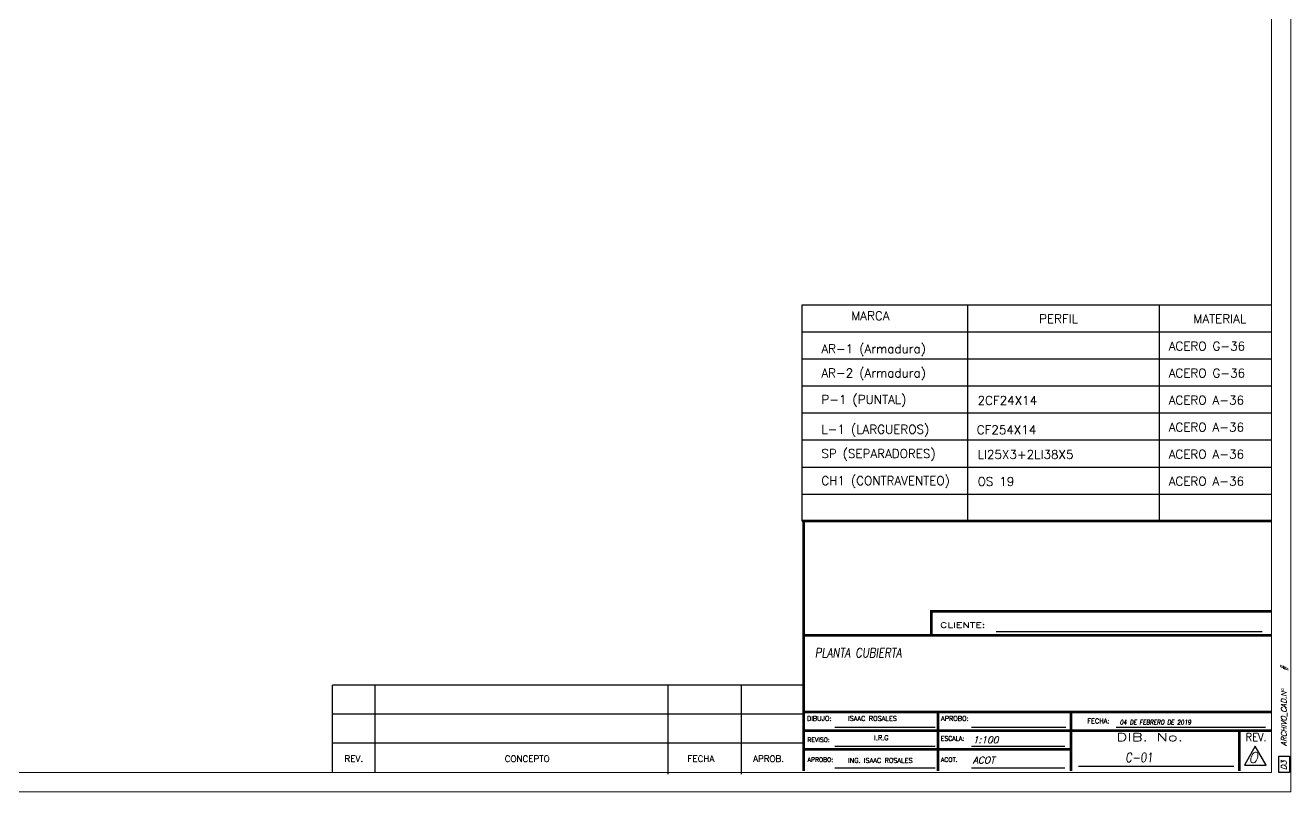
# Model space of a CAD drawing. Header units: millimetres. Extents: x 0 to 11971, y -30495 to 57.
# Drawn here: x 38.88 to 85.36, y 0 to 28.14 of the extents above; entities that cross this region are included whole.
import ezdxf
from ezdxf.enums import TextEntityAlignment as Align

# ---------------------------------------------------------------- set-up
doc = ezdxf.new("R2010")
doc.units = ezdxf.units.MM
for name, pattern in [('CENTER', [50.800000000000004, 31.75, -6.35, 6.35, -6.35]), ('HIDDEN', [9.524999999999999, 6.35, -3.175]), ('PHANTOM', [2.5, 1.25, -0.25, 0.25, -0.25, 0.25, -0.25])]:
    doc.linetypes.add(name, pattern=pattern)
for name, color, linetype in [('1', 2, 'CENTER'), ('2', 4, 'Continuous'), ('3', 4, 'Continuous'), ('4', 3, 'HIDDEN'), ('6', 7, 'Continuous'), ('7', 1, 'PHANTOM'), ('t', 7, 'Continuous')]:
    doc.layers.add(name, color=color, linetype=linetype)
doc.styles.add('RMS', font='ROMANS.shx')
doc.styles.add('ROMAND', font='romand.shx', dxfattribs={"width": 0.8, "oblique": 8})

msp = doc.modelspace()

# ---------------------------------------------------------------- linework, layer by layer
at = {"layer": '4', "color": 4, "linetype": 'Continuous'}
for p, q in [((67.47185320739784, 3.911553174558018), (50.16305175857299, 3.911553174558018)), ((50.16305175857299, 1.776739947074626), (50.16305175857299, 3.911553174558018)), ((51.72761302241543, 1.776739947074626), (51.72761302241543, 3.911553174558018)), ((62.49093519939288, 1.71052999395215), (62.49093519939288, 3.911553174558018)), ((65.1854927911933, 0.6431233802104543), (65.1854927911933, 3.911553174558018)), ((67.47185320739784, 2.844146560815716), (50.16305175857299, 2.844146560815716)), ((50.16305175857299, 0.709333333333537), (50.16305175857299, 2.844146560815716)), ((51.72761302241543, 0.709333333333537), (51.72761302241543, 2.844146560815716)), ((62.49093519939288, 0.6431233802104543), (62.49093519939288, 2.844146560815716)), ((67.47185320739784, 1.776739947075233), (50.16305175857299, 1.776739947075233))]:
    msp.add_line(p, q, dxfattribs=at)
at = {"layer": '6', "lineweight": 0}
for points in [[(0, 57.3838060073834), (85.35984662529518, 57.3838060073834), (85.35984662529518, 0), (0, 0)], [(0.7093333333329307, 56.67447267405016), (84.65051329196163, 56.67447267405016), (84.65051329196163, 0.709333333333537), (0.7093333333329307, 0.709333333333537)]]:
    msp.add_lwpolyline(points, close=True, dxfattribs=at)
at = {"layer": '6', "const_width": 0.09760602320772345}
for points in [[(84.65051329196163, 9.93395697970239), (67.47185320739784, 9.93395697970239), (67.47185320739784, 0.7589907981749395)], [(84.65051329196163, 6.615352190640199), (72.15694232135804, 6.615352190640199), (72.15694232135804, 5.736897981768682)], [(84.65051329196163, 5.736897981768682), (67.47185320739784, 5.736897981768682)], [(84.65051329196163, 2.926030083389681), (67.47185320739784, 2.926030083389681)], [(72.40458297311002, 0.7589907981749395), (72.40458297311002, 2.926030083389681)], [(77.28488413349865, 0.7589907981749395), (77.28488413349865, 2.926030083389681)], [(83.47924101346689, 0.7589907981749395), (83.47924101346689, 2.242787920935977)], [(77.28488413349865, 1.559545758482273), (67.47185320739784, 1.559545758482273)]]:
    msp.add_lwpolyline(points, dxfattribs=at)
at = {"layer": '6', "const_width": 0.09760602320772345, "flags": 128}
msp.add_lwpolyline([(84.65051329196163, 2.242787920935977), (67.47185320739784, 2.242787920935977)], dxfattribs=at)
at = {"layer": '7', "color": 7, "linetype": 'Continuous'}
msp.add_line((74.54187601574024, 5.875948135718014), (84.30672759036618, 5.875948135718014), dxfattribs=at)
at = {"layer": '7', "color": 1, "linetype": 'Continuous'}
for p, q in [((68.61128344613947, 2.368021416305055), (72.3025449384016, 2.368021416305055)), ((73.63455978880786, 2.368021416305055), (77.09604883359862, 2.368021416305055)), ((78.95042776151058, 2.367541952061098), (84.43693653041676, 2.367541952061098)), ((68.61128344613947, 1.673742386830478), (72.3025449384016, 1.673742386830478)), ((73.63455978880786, 1.673742386830478), (77.05953041580324, 1.673742386830478)), ((77.57077574245037, 0.9422519399507412), (83.26822831118079, 0.9422519399507412)), ((68.61128344613947, 0.8698403527017338), (72.3025449384016, 0.8698403527017338)), ((73.63455978880786, 0.8698403527017338), (77.05953041580324, 0.8698403527017338))]:
    msp.add_line(p, q, dxfattribs=at)
at = {"layer": '7'}
for points in [[(84.06024247322844, 1.665080006069426), (83.65744867445149, 0.9674206815877066), (84.46303627204239, 0.9674206815877066)], [(84.91903049765702, 0.709321866858166), (84.91903049765702, 1.302262797607), (85.31006586014396, 1.302262797607), (85.31006586014396, 0.709321866858166)]]:
    msp.add_lwpolyline(points, close=True, dxfattribs=at)
at = {"layer": 't', "linetype": 'Continuous'}
for p, q in [((67.41241534056167, 17.8754736601344), (84.6505132919616, 17.8754736601344)), ((73.49019756538787, 17.8754736601344), (73.49019756538769, 9.933956979702614)), ((80.53024195160661, 17.8754736601344), (80.53024195160663, 9.933956979702614)), ((67.41241534056167, 16.88278407508057), (84.6505132919616, 16.88278407508057)), ((67.41241534056167, 15.89009449002628), (84.6505132919616, 15.89009449002628)), ((67.41241534056167, 14.89740490497152), (84.6505132919616, 14.89740490497152)), ((67.41241534056167, 13.90471531991676), (84.6505132919616, 13.90471531991676)), ((67.41241534056167, 12.91202573486387), (84.6505132919616, 12.91202573486387)), ((67.41241534056167, 11.91933614981004), (84.6505132919616, 11.91933614981004)), ((67.41241534056167, 10.92664656475621), (84.6505132919616, 10.92664656475621)), ((67.41241534056167, 9.933956979702387), (84.6505132919616, 9.933956979702387))]:
    msp.add_line(p, q, dxfattribs=at)
msp.add_lwpolyline([(67.41241534056167, 9.933956979702387), (67.41241534056167, 17.8754736601344)], dxfattribs=at)

# ---------------------------------------------------------------- texts
at = {"layer": '1', "color": 1, "linetype": 'Continuous', "style": 'ROMAND', "width": 1.359612530662448}
msp.add_text('CLIENTE:', height=0.1952100942949828, dxfattribs=at).set_placement((72.4855314227619, 6.018101104409348), (74.14118484329992, 6.018101104409348), align=Align.FIT)
at = {"layer": '1', "style": 'ROMAND', "oblique": 15}
for tag, p, s in [('1:100', (73.68582888123395, 1.783936196446424), 'ESCALA'), ('ACOT', (73.68582888123395, 1.040363751047456), 'mm')]:
    msp.add_attdef(tag, p, s, height=0.2440150580193087, dxfattribs=at)
at = {"layer": '2', "color": 2, "linetype": 'CENTER', "style": 'ROMAND'}
for s, height, p in [('DIBUJO:', 0.1756908417739023, (67.59053609651194, 2.599945410920554)), ('ISAAC ROSALES', 0.1756908417739023, (69.10214510494794, 2.599945410920554)), ('APROBO:', 0.1756908417739023, (72.5153522987166, 2.599945410920554)), ('FECHA:', 0.1756908417739023, (77.8901975534621, 2.5074624904834)), ('REVISO:', 0.1626750785791523, (67.60697824125387, 1.824091883998335)), ('I.R.G', 0.1756908417739023, (70.061380059448, 1.89160347041161)), ('ESCALA:', 0.1626750785791523, (72.51081307194968, 1.871833287450499)), ('APROBO:', 0.1626750785791523, (67.61381561590679, 1.093515314982142)), ('ING. ISAAC ROSALES ', 0.1756908417739023, (69.10214510494794, 1.06048651638927)), ('ACOT.', 0.1626750785791523, (72.51400950620882, 1.095111266365469))]:
    msp.add_text(s, height=height, dxfattribs=at).set_placement(p)
for s, width, p, p2 in [('DIB. No.', 1.3499229843421, (78.95861675277652, 1.855899383610449), (81.40559958677416, 1.855899383610449)), ('REV.', 0.8333988573537123, (83.70649389340178, 1.855899383610449), (84.47345866225926, 1.855899383610449))]:
    msp.add_text(s, height=0.2928180696231704, dxfattribs=dict(at, width=width)).set_placement(p, p2, align=Align.FIT)
at = {"layer": '2', "style": 'ROMAND', "oblique": 15}
msp.add_attdef('#', (85.20636327439145, 4.441851621269961), '', height=0.1952120464154469, rotation=90, dxfattribs=at)
at = {"layer": '2', "style": 'ROMAND', "oblique": 15, "flags": 2}
for tag, p, s in [('ARCHIVO_CAD.Nº', (85.20636327439145, 1.678761419975672), 'ARCHIVO CAD.No. ESRO ESTRUCTURAS Y MONTAJE'), ('D3', (85.20636327439145, 0.7989212848054497), 'D3')]:
    msp.add_attdef(tag, p, s, height=0.1952120464154469, rotation=90, dxfattribs=at)
at = {"layer": '3', "color": 3, "linetype": 'Continuous', "style": 'ROMAND'}
for s, p in [('REV.', (50.60845469641723, 1.092471356156845)), ('APROB.', (65.61451396575345, 1.092471356156845))]:
    msp.add_text(s, height=0.2342544556985363, dxfattribs=at).set_placement(p)
at = {"layer": '3', "linetype": 'Continuous', "style": 'ROMAND'}
for s, p in [('CONCEPTO', (56.49329294201713, 1.092471356156845)), ('FECHA', (63.20635831935942, 1.092471356156845))]:
    msp.add_text(s, height=0.2342544556985363, dxfattribs=at).set_placement(p)
at = {"layer": '6', "lineweight": 0, "style": 'ROMAND', "oblique": 8, "width": 0.8}
for s, height, p in [('PLANTA CUBIERTA', 0.3394617187500001, (67.88120874617803, 4.931631433931821)), ('04 DE FEBRERO DE 2019', 0.169730859375, (79.08438649977082, 2.4648105570465)), ('C-01', 0.3394617187500001, (79.28454027318669, 1.087117994064101))]:
    msp.add_text(s, height=height, dxfattribs=at).set_placement(p)
at = {"layer": '7', "style": 'ROMAND', "oblique": 15}
msp.add_attdef('0', text='0', height=0.3904240928308938, dxfattribs=at).set_placement((83.97288619581923, 1.253482828278417), align=Align.MIDDLE)
at = {"layer": 't', "style": 'RMS'}
for s, p in [('MARCA', (69.9229818069283, 17.31244759206257)), ('PERFIL', (76.83232772042516, 17.20320216789252)), ('MATERIAL', (82.75681795785556, 17.20320216789252))]:
    msp.add_text(s, height=0.3210670769505782, dxfattribs=at).set_placement(p, align=Align.CENTER)
for s, p in [('AR-1 (Armadura)', (68.12163497169752, 16.10189947641948)), ('ACERO G-36', (80.87898700392907, 16.19966100467617)), ('AR-2 (Armadura)', (68.12163497169752, 15.21164414040772)), ('ACERO G-36', (80.87898700392907, 15.20697141962165)), ('P-1 (PUNTAL)', (68.12163497169752, 14.2361497680125)), ('2CF24X14', (73.85930421626779, 14.20521728964981)), ('ACERO A-36', (80.87898700392907, 14.21428183456689)), ('L-1 (LARGUEROS)', (68.12163497169752, 13.14102593391707)), ('ACERO A-36', (80.87898700392907, 13.22159224951213)), ('CF254X14', (73.8295073681096, 13.12796084231713)), ('SP (SEPARADORES)', (68.12163497169752, 12.25077059790531)), ('ACERO A-36', (80.87898700392907, 12.22890266445923)), ('LI25X3+2LI38X5', (73.85930421626779, 12.21983811954308)), ('CH1 (CONTRAVENTEO)', (68.12163497169752, 11.25808101285148)), ('OS 19', (73.85930421626779, 11.22714853448925)), ('ACERO A-36', (80.87898700392907, 11.23621307940541))]:
    msp.add_text(s, height=0.3210670769505782, dxfattribs=at).set_placement(p)

doc.saveas('drawing.dxf')
